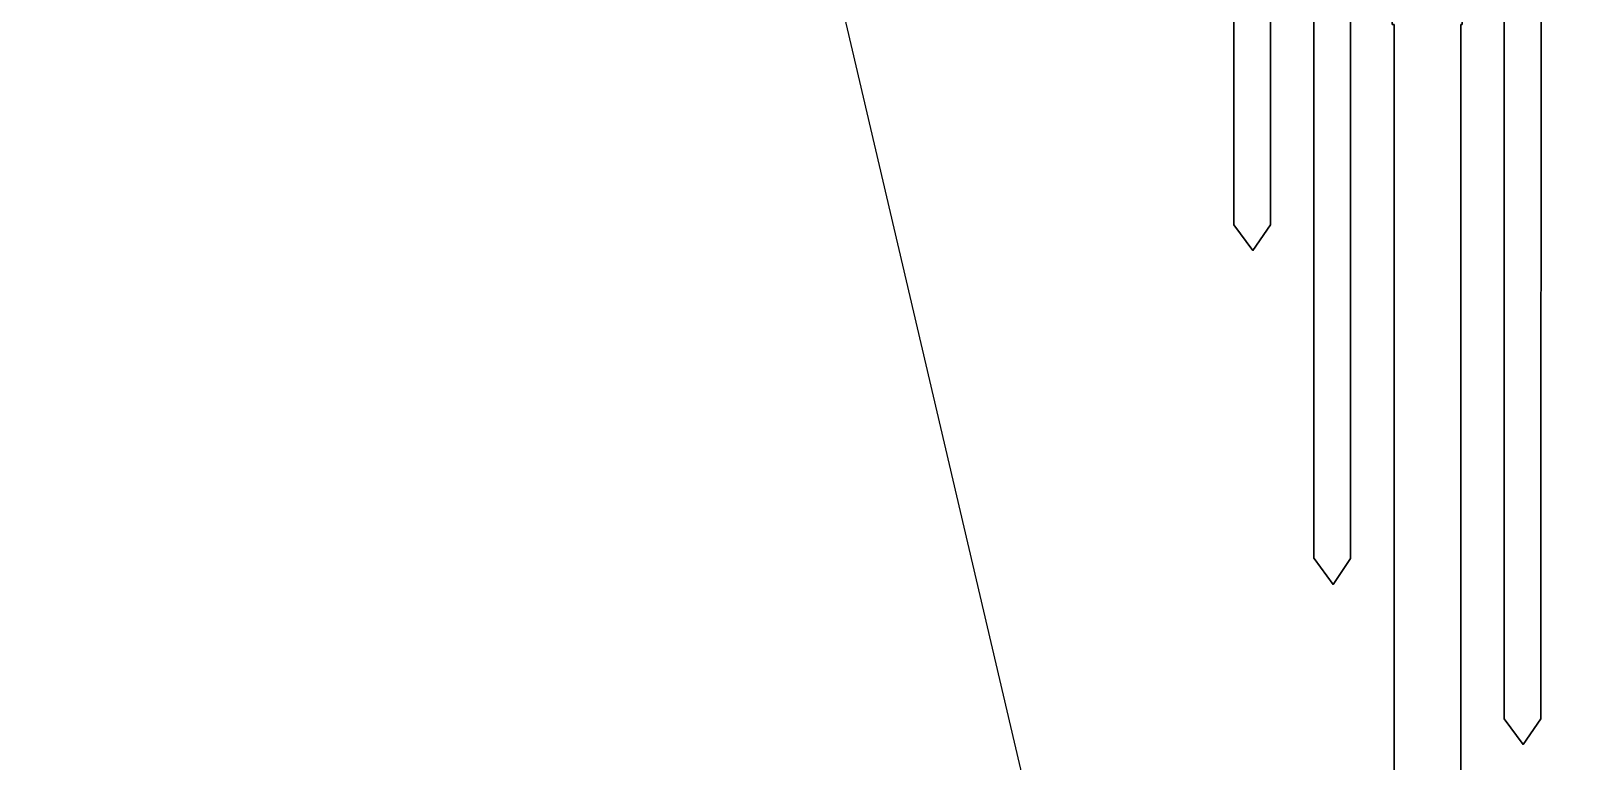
# Model space of a CAD drawing. Extents: x -2057 to 2225, y -44 to 31181.
# Drawn here: x -356.4 to 103.6, y 258.5 to 477.3 of the extents above; entities that cross this region are included whole.
import ezdxf

# ---------------------------------------------------------------- set-up
doc = ezdxf.new("R2010")
doc.units = 0
for name, color, linetype in [('etching', 7, 'CONTINUOUS'), ('L2D0_etching2', 4, 'CONTINUOUS'), ('L3D0_etching3', 5, 'CONTINUOUS'), ('polyimide', 9, 'CONTINUOUS'), ('polyimide_etch_borders', 10, 'CONTINUOUS')]:
    doc.layers.add(name, color=color, linetype=linetype)

msp = doc.modelspace()

# ---------------------------------------------------------------- linework, layer by layer
at = {"layer": 'etching'}
for points in [[(1890.612, 20342.595), (1890.612, 10404.624), (907.37, 8971.06), (907.37, 3311.52), (208.395, -1.125), (80.82, -44.08), (0, 0), (-775.12, 3311.52), (-775.12, 8985.76), (-1736.396, 10397.27), (-1736.396, 20343.044)], [(51.792, 9035.371), (51.792, 500.247), (51.203, 500.247), (51.203, 479.247), (51.792, 479.247), (51.792, 90.707)], [(71.792, 90.707), (71.792, 479.247), (72.203, 479.247), (72.203, 500.247), (71.792, 500.247), (71.792, 9035.377)], [(3.792, 667.31), (3.792, 419.247), (3.83, 419.247), (9.51, 411.52), (14.792, 419.247), (14.792, 667.31)], [(27.792, 567.31), (27.792, 319.247), (27.83, 319.247), (33.51, 311.52), (38.792, 319.247), (38.792, 567.31)], [(84.792, 527.31), (84.792, 271.247), (90.472, 263.52), (95.754, 271.247), (95.792, 527.31)]]:
    msp.add_lwpolyline(points, dxfattribs=at)
at = {"layer": 'L2D0_etching2'}
msp.add_lwpolyline([(1890.612, 20342.595), (1890.612, 10404.624), (907.37, 8971.06), (907.37, 3311.52), (208.395, -1.125), (80.82, -44.08), (0, 0), (-775.12, 3311.52), (-775.12, 8985.76), (-1736.396, 10397.27), (-1736.396, 20343.044)], dxfattribs=at)
at = {"layer": 'L3D0_etching3'}
for points in [[(1890.612, 20342.595), (1890.612, 10404.624), (907.37, 8971.06), (907.37, 3311.52), (208.395, -1.125), (80.82, -44.08), (0, 0), (-775.12, 3311.52), (-775.12, 8985.76), (-1736.396, 10397.27), (-1736.396, 20343.044)], [(51.792, 9035.371), (51.792, 500.247), (51.203, 500.247), (51.203, 479.247), (51.792, 479.247), (51.792, 90.707)], [(71.792, 90.707), (71.792, 479.247), (72.203, 479.247), (72.203, 500.247), (71.792, 500.247), (71.792, 9035.377)], [(3.792, 667.31), (3.792, 419.247), (3.83, 419.247), (9.51, 411.52), (14.792, 419.247), (14.792, 667.31)], [(27.792, 567.31), (27.792, 319.247), (27.83, 319.247), (33.51, 311.52), (38.792, 319.247), (38.792, 567.31)], [(84.792, 527.31), (84.792, 271.247), (90.472, 263.52), (95.754, 271.247), (95.792, 527.31)]]:
    msp.add_lwpolyline(points, dxfattribs=at)
at = {"layer": 'polyimide'}
for points in [[(51.792, 90.707), (51.792, 479.247), (51.203, 479.247), (51.203, 500.247), (51.792, 500.247), (51.792, 9035.371)], [(51.792, 9035.371), (51.792, 500.247), (51.203, 500.247), (51.203, 479.247), (51.792, 479.247), (51.792, 90.707)], [(71.792, 9035.377), (71.792, 500.247), (72.203, 500.247), (72.203, 479.247), (71.792, 479.247), (71.792, 90.707)], [(71.792, 90.707), (71.792, 479.247), (72.203, 479.247), (72.203, 500.247), (71.792, 500.247), (71.792, 9035.377)], [(14.792, 667.31), (14.792, 419.247), (9.51, 411.52), (3.83, 419.247), (3.792, 419.247), (3.792, 667.31)], [(3.792, 667.31), (3.792, 419.247), (3.83, 419.247), (9.51, 411.52), (14.792, 419.247), (14.792, 667.31)], [(38.792, 567.31), (38.792, 319.247), (33.51, 311.52), (27.83, 319.247), (27.792, 319.247), (27.792, 567.31)], [(27.792, 567.31), (27.792, 319.247), (27.83, 319.247), (33.51, 311.52), (38.792, 319.247), (38.792, 567.31)], [(95.792, 527.31), (95.754, 271.247), (90.472, 263.52), (84.792, 271.247), (84.792, 527.31)], [(84.792, 527.31), (84.792, 271.247), (90.472, 263.52), (95.754, 271.247), (95.792, 527.31)]]:
    msp.add_lwpolyline(points, dxfattribs=at)
at = {"layer": 'polyimide_etch_borders'}
msp.add_lwpolyline([(1890.612, 20342.595), (1890.612, 10404.624), (907.37, 8971.06), (907.37, 3311.52), (208.395, -1.125), (80.82, -44.08), (0, 0), (-775.12, 3311.52), (-775.12, 8985.76), (-1736.396, 10397.27), (-1736.396, 20343.044)], dxfattribs=at)

doc.saveas('drawing.dxf')
